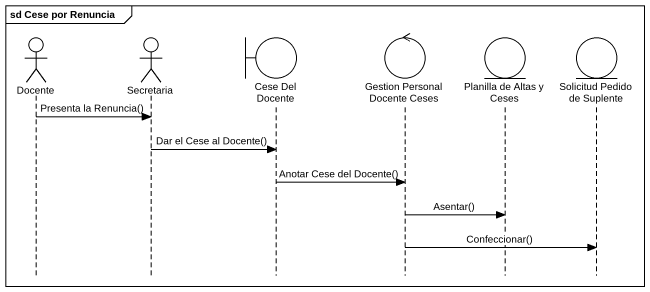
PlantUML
@startuml
mainframe sd Cese por Renuncia
hide footbox
actor Docente
actor Secretaria
boundary "Cese Del Docente" as Cese_Del_Docente
control "Gestion Personal Docente Ceses" as Gestion_Personal_Docente
entity "Planilla de Altas y Ceses" as Planilla_de_Altas_y_Ceses
entity "Solicitud Pedido de Suplente" as Solicitud_Pedido_de_Suplente

Docente -> Secretaria : Presenta la Renuncia()
Secretaria -> Cese_Del_Docente : Dar el Cese al Docente()
Cese_Del_Docente -> Gestion_Personal_Docente : Anotar Cese del Docente()
Gestion_Personal_Docente -> Planilla_de_Altas_y_Ceses : Asentar()
Gestion_Personal_Docente -> Solicitud_Pedido_de_Suplente : Confeccionar()
@enduml
